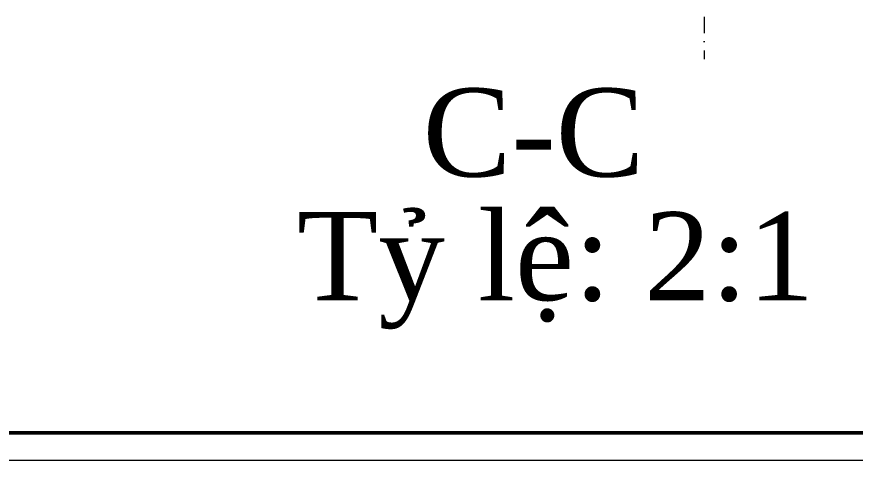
# Model space of a CAD drawing. Header units: inches. Extents: x -122986 to 27550, y -4965 to 6170.
# Drawn here: x 4519.5 to 4671.8, y 361.7 to 442.2 of the extents above; entities that cross this region are included whole.
import ezdxf

# ---------------------------------------------------------------- set-up
doc = ezdxf.new("R2010")
doc.units = ezdxf.units.IN
doc.header["$LTSCALE"] = 2
doc.header["$MEASUREMENT"] = 0
doc.linetypes.add('DASHDOT', pattern=[1, 0.5, -0.25, 0, -0.25])
for name, color, linetype, lineweight in [('1 mãnh', 7, 'Continuous', 5), ('1 Đường Tâm', 50, 'DASHDOT', 9), ('1 Đậm', 7, 'Continuous', 50), ('duong ghi', 4, 'Continuous', 20)]:
    doc.layers.add(name, color=color, linetype=linetype, lineweight=lineweight)
doc.styles.add('ISO-25', font='times.ttf', dxfattribs={"height": 2})

msp = doc.modelspace()

# ---------------------------------------------------------------- linework, layer by layer
at = {"layer": '1 mãnh', "ltscale": 15}
msp.add_lwpolyline([(3780.506, 361.68), (4969.506, 361.68), (4969.506, 1202.68), (3780.506, 1202.68)], close=True, dxfattribs=at)
at = {"layer": '1 Đường Tâm', "lineweight": 9, "ltscale": 3}
msp.add_line((4644.388, 490.972), (4644.388, 434.452), dxfattribs=at)
at = {"layer": '1 Đậm', "ltscale": 0.2}
msp.add_lwpolyline([(3806.506, 366.68), (4964.506, 366.68), (4964.506, 1196.68), (3806.506, 1196.68)], close=True, dxfattribs=at)

# ---------------------------------------------------------------- texts
at = {"layer": 'duong ghi', "char_height": 16, "attachment_point": 1, "style": 'ISO-25'}
for s, insert, width in [('C-C', (4593.264, 429.185), 16.0699), ('Tỷ lệ: 2:1', (4570.438, 406.724), 175.68703)]:
    msp.add_mtext(s, dxfattribs=dict(at, insert=insert, width=width))

doc.saveas('drawing.dxf')
